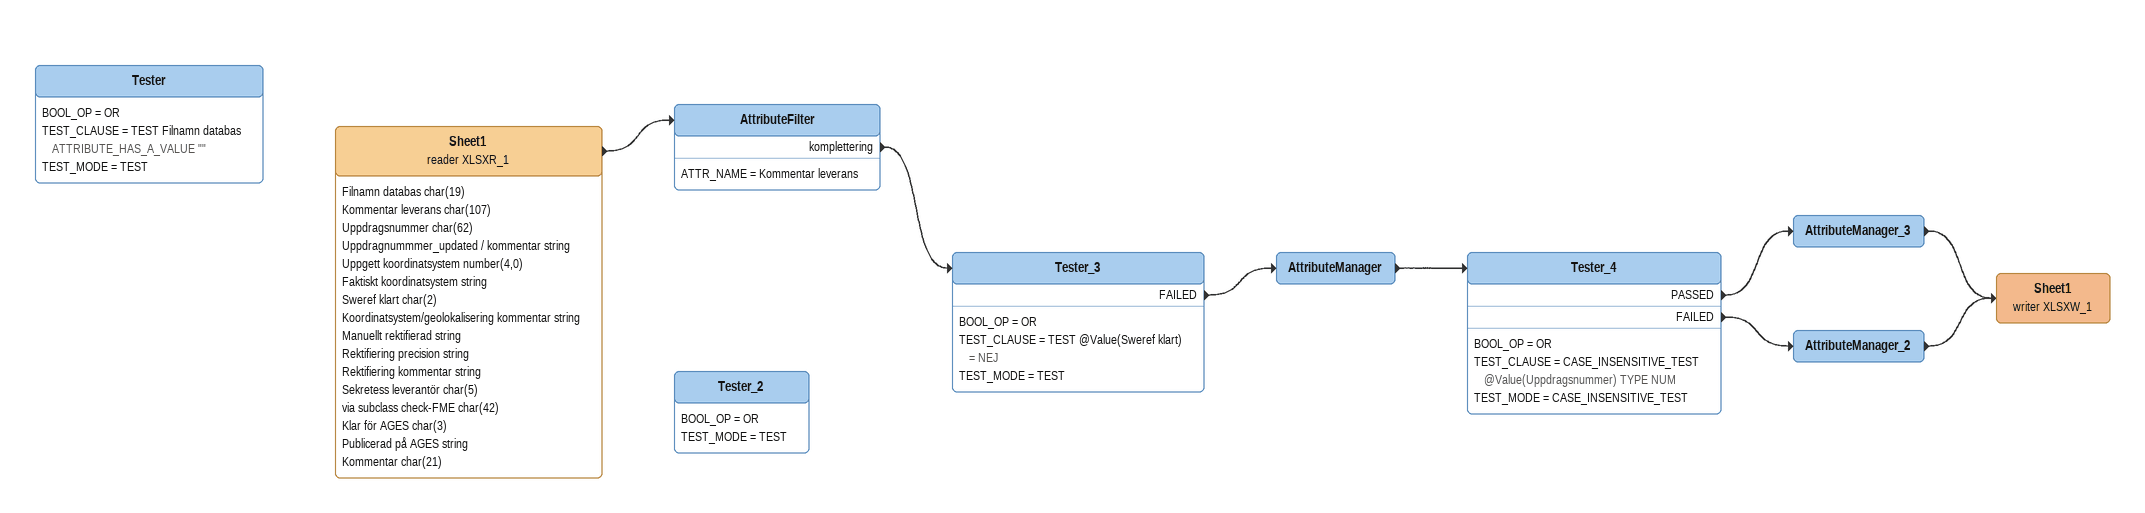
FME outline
Tester
    BOOL_OP = OR
    TEST_CLAUSE = TEST Filnamn databas ATTRIBUTE_HAS_A_VALUE ""
    TEST_MODE = TEST
Sheet1 (reader XLSXR_1)
    attributes: Filnamn databas char(19), Kommentar leverans char(107), Uppdragsnummer char(62), Uppdragnummmer_updated / kommentar string, Uppgett koordinatsystem number(4,0), Faktiskt koordinatsystem string, Sweref klart char(2), Koordinatsystem/geolokalisering kommentar string, Manuellt rektifierad string, Rektifiering precision string, Rektifiering kommentar string, Sekretess leverantör char(5), via subclass check-FME char(42), Klar för AGES char(3), Publicerad på AGES string, Kommentar char(21)
    -> AttributeFilter
AttributeFilter
    ATTR_NAME = Kommentar leverans
    komplettering -> Tester_3
Tester_3
    BOOL_OP = OR
    TEST_CLAUSE = TEST @Value(Sweref klart) = NEJ
    TEST_MODE = TEST
    FAILED -> AttributeManager
AttributeManager
    -> Tester_4
Tester_4
    BOOL_OP = OR
    TEST_CLAUSE = CASE_INSENSITIVE_TEST @Value(Uppdragsnummer) TYPE NUM
    TEST_MODE = CASE_INSENSITIVE_TEST
    PASSED -> AttributeManager_3
    FAILED -> AttributeManager_2
AttributeManager_3
    -> Sheet1 (writer XLSXW_1)
AttributeManager_2
    -> Sheet1 (writer XLSXW_1)
Sheet1 (writer XLSXW_1)
Tester_2
    BOOL_OP = OR
    TEST_MODE = TEST
